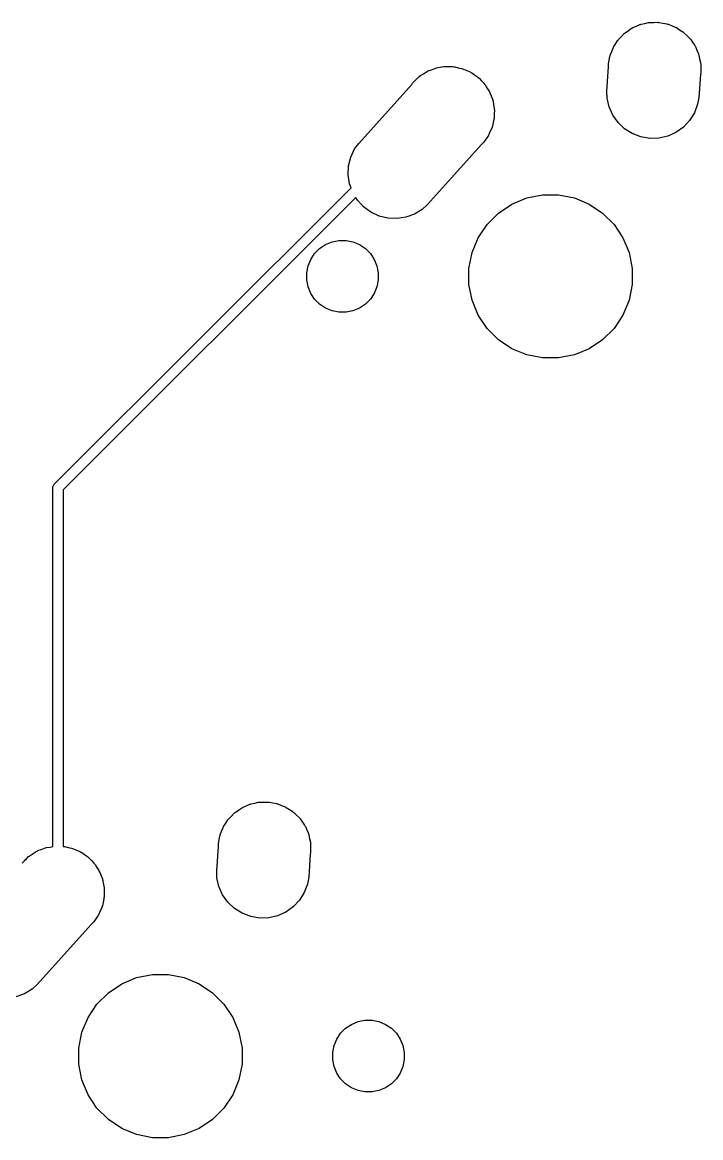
# Model space of a CAD drawing. Extents: x -26.1 to -7.5, y -7.6 to -2.2.
# Drawn here: x -20.163 to -19.511, y -4.298 to -3.226 of the extents above; entities that cross this region are included whole.
import ezdxf

# ---------------------------------------------------------------- set-up
doc = ezdxf.new("R2010")
doc.units = 0
doc.header["$MEASUREMENT"] = 0
doc.layers.add('BLACK', color=7, linetype='CONTINUOUS')

msp = doc.modelspace()

# ---------------------------------------------------------------- linework, layer by layer
at = {"layer": 'BLACK', "linetype": 'CONTINUOUS'}
for p, q in [((-19.576, -3.23075), (-19.5725, -3.22933)), ((-19.5725, -3.22933), (-19.5692, -3.22781)), ((-19.5692, -3.22781), (-19.5685, -3.22766)), ((-19.5685, -3.22766), (-19.5679, -3.22741)), ((-19.5679, -3.22741), (-19.5643, -3.22669)), ((-19.5643, -3.22669), (-19.5607, -3.22586)), ((-19.5607, -3.22586), (-19.56, -3.22584)), ((-19.56, -3.22584), (-19.5594, -3.22571)), ((-19.5594, -3.22571), (-19.5556, -3.22571)), ((-19.5556, -3.22571), (-19.5519, -3.2256)), ((-19.5519, -3.2256), (-19.5513, -3.22571)), ((-19.5513, -3.22571), (-19.5506, -3.22571)), ((-19.5506, -3.22571), (-19.547, -3.22643)), ((-19.547, -3.22643), (-19.5433, -3.22705)), ((-19.5433, -3.22705), (-19.5427, -3.22728)), ((-19.5427, -3.22728), (-19.5421, -3.22741)), ((-19.5421, -3.22741), (-19.5386, -3.22883)), ((-19.5386, -3.22883), (-19.5352, -3.23015)), ((-19.5894, -3.24177), (-19.5868, -3.23914)), ((-19.5868, -3.23914), (-19.5842, -3.23644)), ((-19.5842, -3.23644), (-19.5837, -3.23606)), ((-19.5837, -3.23606), (-19.5832, -3.2356)), ((-19.5832, -3.2356), (-19.5801, -3.23353)), ((-19.5801, -3.23353), (-19.5771, -3.23138)), ((-19.5771, -3.23138), (-19.5765, -3.23111)), ((-19.5765, -3.23111), (-19.576, -3.23075)), ((-19.5352, -3.23015), (-19.5346, -3.2305)), ((-19.5346, -3.2305), (-19.534, -3.23075)), ((-19.534, -3.23075), (-19.5309, -3.23281)), ((-19.5309, -3.23281), (-19.5278, -3.23478)), ((-19.5278, -3.23478), (-19.5273, -3.23523)), ((-19.5273, -3.23523), (-19.5268, -3.2356)), ((-19.5268, -3.2356), (-19.5241, -3.23822)), ((-19.5241, -3.23822), (-19.5214, -3.24077)), ((-19.5962, -3.25365), (-19.5948, -3.25018)), ((-19.5948, -3.25018), (-19.5945, -3.24963)), ((-19.5945, -3.24963), (-19.5943, -3.24902)), ((-19.5943, -3.24902), (-19.5922, -3.24593)), ((-19.5922, -3.24593), (-19.5902, -3.24279)), ((-19.5902, -3.24279), (-19.5898, -3.24231)), ((-19.5898, -3.24231), (-19.5894, -3.24177)), ((-19.5214, -3.24077), (-19.5211, -3.2413)), ((-19.5211, -3.2413), (-19.5206, -3.24177)), ((-19.5206, -3.24177), (-19.5185, -3.24485)), ((-19.5185, -3.24485), (-19.5164, -3.24788)), ((-19.5164, -3.24788), (-19.5161, -3.24848)), ((-19.5161, -3.24848), (-19.5157, -3.24902)), ((-19.5157, -3.24902), (-19.5143, -3.25245)), ((-19.5986, -3.26199), (-19.5979, -3.25833)), ((-19.5979, -3.25833), (-19.5977, -3.25772)), ((-19.5977, -3.25772), (-19.5976, -3.25708)), ((-19.5976, -3.25708), (-19.5962, -3.25365)), ((-19.5143, -3.25245), (-19.5128, -3.25584)), ((-19.5128, -3.25584), (-19.5127, -3.25648)), ((-19.5127, -3.25648), (-19.5124, -3.25708)), ((-19.5124, -3.25708), (-19.5117, -3.26072)), ((-19.5117, -3.26072), (-19.5109, -3.26434)), ((-19.7727, -3.27238), (-19.7695, -3.27123)), ((-19.7695, -3.27123), (-19.7663, -3.26993)), ((-19.7663, -3.26993), (-19.7654, -3.26974)), ((-19.7654, -3.26974), (-19.7645, -3.2694)), ((-19.7645, -3.2694), (-19.7611, -3.26889)), ((-19.7611, -3.26889), (-19.7578, -3.26823)), ((-19.7578, -3.26823), (-19.7568, -3.26823)), ((-19.7568, -3.26823), (-19.7558, -3.26808)), ((-19.7558, -3.26808), (-19.7524, -3.26823)), ((-19.7524, -3.26823), (-19.7491, -3.26823)), ((-19.7491, -3.26823), (-19.7481, -3.26842)), ((-19.7481, -3.26842), (-19.7471, -3.26846)), ((-19.7471, -3.26846), (-19.7438, -3.26927)), ((-19.7438, -3.26927), (-19.7405, -3.26993)), ((-19.7405, -3.26993), (-19.7396, -3.27031)), ((-19.7396, -3.27031), (-19.7386, -3.27054)), ((-19.7386, -3.27054), (-19.7356, -3.27197)), ((-19.7356, -3.27197), (-19.7324, -3.27327)), ((-19.6009, -3.29196), (-19.5993, -3.26848)), ((-19.5993, -3.26564), (-19.5986, -3.26199)), ((-19.5993, -3.26848), (-19.5993, -3.26564)), ((-19.5109, -3.26434), (-19.5108, -3.265)), ((-19.5108, -3.265), (-19.5107, -3.26564)), ((-19.5107, -3.26564), (-19.5107, -3.26935)), ((-19.5107, -3.26935), (-19.5107, -3.27088)), ((-19.5107, -3.27088), (-19.5107, -3.27153)), ((-19.5107, -3.27153), (-19.5107, -3.27436)), ((-19.7878, -3.28429), (-19.7856, -3.28205)), ((-19.7856, -3.28205), (-19.7849, -3.28132)), ((-19.7849, -3.28132), (-19.7841, -3.28051)), ((-19.7841, -3.28051), (-19.7817, -3.27812)), ((-19.7817, -3.27812), (-19.7808, -3.27757)), ((-19.7808, -3.27757), (-19.7801, -3.27691)), ((-19.7801, -3.27691), (-19.7772, -3.27515)), ((-19.7772, -3.27515), (-19.7744, -3.27327)), ((-19.7744, -3.27327), (-19.7735, -3.27289)), ((-19.7735, -3.27289), (-19.7727, -3.27238)), ((-19.7324, -3.27327), (-19.7316, -3.27382)), ((-19.7316, -3.27382), (-19.7307, -3.27423)), ((-19.7307, -3.27423), (-19.728, -3.27624)), ((-19.728, -3.27624), (-19.7252, -3.27812)), ((-19.7252, -3.27812), (-19.7245, -3.27881)), ((-19.7245, -3.27881), (-19.7237, -3.27939)), ((-19.7237, -3.27939), (-19.7214, -3.28189)), ((-19.7214, -3.28189), (-19.719, -3.28429)), ((-19.511, -3.27587), (-19.5125, -3.29805)), ((-19.5107, -3.27436), (-19.511, -3.27587)), ((-19.8394, -3.34204), (-19.7885, -3.28529)), ((-19.7885, -3.28529), (-19.7878, -3.28429)), ((-19.719, -3.28429), (-19.7185, -3.2851)), ((-19.7185, -3.2851), (-19.7178, -3.28583)), ((-19.7178, -3.28583), (-19.7161, -3.28873)), ((-19.7161, -3.28873), (-19.7142, -3.29154)), ((-19.7142, -3.29154), (-19.7138, -3.29245)), ((-19.7138, -3.29245), (-19.7133, -3.29329)), ((-19.7133, -3.29329), (-19.7121, -3.29647)), ((-19.6007, -3.29849), (-19.6009, -3.29196)), ((-19.7121, -3.29647), (-19.7108, -3.2996)), ((-19.7108, -3.2996), (-19.7106, -3.30056)), ((-19.7106, -3.30056), (-19.7103, -3.30149)), ((-19.7103, -3.30149), (-19.7098, -3.30484)), ((-19.5988, -3.307), (-19.6007, -3.29849)), ((-19.5136, -3.3045), (-19.5167, -3.31265)), ((-19.5125, -3.29805), (-19.5136, -3.3045)), ((-19.7098, -3.30484), (-19.7091, -3.30816)), ((-19.7091, -3.30816), (-19.7091, -3.30914)), ((-19.7091, -3.30914), (-19.709, -3.31011)), ((-19.709, -3.31011), (-19.7091, -3.3135)), ((-19.7091, -3.3135), (-19.7091, -3.31688)), ((-19.5952, -3.31496), (-19.5988, -3.307)), ((-19.5901, -3.32207), (-19.5952, -3.31496)), ((-19.5167, -3.31265), (-19.5214, -3.32005)), ((-19.7108, -3.32544), (-19.7112, -3.32635)), ((-19.7102, -3.32212), (-19.7108, -3.32544)), ((-19.7094, -3.31883), (-19.7102, -3.32212)), ((-19.7093, -3.31785), (-19.7094, -3.31883)), ((-19.7091, -3.31688), (-19.7093, -3.31785)), ((-19.5838, -3.32805), (-19.5901, -3.32207)), ((-19.5214, -3.32005), (-19.5273, -3.3264)), ((-19.7151, -3.33521), (-19.7171, -3.33794)), ((-19.7147, -3.33432), (-19.7151, -3.33521)), ((-19.7142, -3.3335), (-19.7147, -3.33432)), ((-19.7129, -3.33037), (-19.7142, -3.3335)), ((-19.7114, -3.3273), (-19.7129, -3.33037)), ((-19.7112, -3.32635), (-19.7114, -3.3273)), ((-19.5764, -3.33268), (-19.5838, -3.32805)), ((-19.5682, -3.33578), (-19.5764, -3.33268)), ((-19.5596, -3.33723), (-19.5682, -3.33578)), ((-19.5424, -3.33503), (-19.5509, -3.33698)), ((-19.5345, -3.33145), (-19.5424, -3.33503)), ((-19.5273, -3.3264), (-19.5345, -3.33145)), ((-19.847, -3.35522), (-19.8433, -3.34731)), ((-19.8433, -3.34731), (-19.8394, -3.34204)), ((-19.7213, -3.34299), (-19.7735, -3.4012)), ((-19.719, -3.34075), (-19.7213, -3.34299)), ((-19.7171, -3.33794), (-19.719, -3.34075)), ((-19.5509, -3.33698), (-19.5596, -3.33723)), ((-19.8491, -3.36369), (-19.847, -3.35522)), ((-19.8494, -3.37241), (-19.8491, -3.36369)), ((-19.8481, -3.38103), (-19.8494, -3.37241)), ((-20.1318, -3.66968), (-19.8468, -3.38468)), ((-19.8468, -3.38468), (-19.8481, -3.38103)), ((-19.8421, -3.39417), (-20.1234, -3.67546)), ((-19.8406, -3.39669), (-19.8421, -3.39417)), ((-19.8347, -3.40313), (-19.8406, -3.39669)), ((-19.705, -3.40903), (-19.6922, -3.40043)), ((-19.6922, -3.40043), (-19.6779, -3.39452)), ((-19.6779, -3.39452), (-19.6627, -3.3915)), ((-19.6627, -3.3915), (-19.6473, -3.3915)), ((-19.6473, -3.3915), (-19.6321, -3.39452)), ((-19.6321, -3.39452), (-19.6178, -3.40043)), ((-19.6178, -3.40043), (-19.605, -3.40903)), ((-19.8277, -3.40829), (-19.8347, -3.40313)), ((-19.8198, -3.41198), (-19.8277, -3.40829)), ((-19.7858, -3.41014), (-19.794, -3.41312)), ((-19.7783, -3.40561), (-19.7858, -3.41014)), ((-19.7735, -3.4012), (-19.7783, -3.40561)), ((-19.716, -3.41996), (-19.705, -3.40903)), ((-19.605, -3.40903), (-19.594, -3.41996)), ((-19.8113, -3.41406), (-19.8198, -3.41198)), ((-19.8026, -3.41444), (-19.8113, -3.41406)), ((-19.794, -3.41312), (-19.8026, -3.41444)), ((-19.7246, -3.43282), (-19.716, -3.41996)), ((-19.594, -3.41996), (-19.5854, -3.43282)), ((-19.7305, -3.4471), (-19.7246, -3.43282)), ((-19.5854, -3.43282), (-19.5795, -3.4471)), ((-19.8818, -3.44804), (-19.877, -3.44324)), ((-19.877, -3.44324), (-19.8713, -3.43947)), ((-19.8713, -3.43947), (-19.865, -3.43688)), ((-19.865, -3.43688), (-19.8584, -3.43555)), ((-19.8584, -3.43555), (-19.8516, -3.43555)), ((-19.8516, -3.43555), (-19.845, -3.43688)), ((-19.845, -3.43688), (-19.8387, -3.43947)), ((-19.8387, -3.43947), (-19.833, -3.44324)), ((-19.833, -3.44324), (-19.8282, -3.44804)), ((-19.8881, -3.45995), (-19.8855, -3.45368)), ((-19.8855, -3.45368), (-19.8818, -3.44804)), ((-19.8282, -3.44804), (-19.8245, -3.45368)), ((-19.8245, -3.45368), (-19.8219, -3.45995)), ((-19.7335, -3.46227), (-19.7305, -3.4471)), ((-19.5795, -3.4471), (-19.5765, -3.46227)), ((-19.8894, -3.46661), (-19.8881, -3.45995)), ((-19.8219, -3.45995), (-19.8206, -3.46661)), ((-19.7335, -3.47773), (-19.7335, -3.46227)), ((-19.5765, -3.46227), (-19.5765, -3.47773)), ((-19.8894, -3.47339), (-19.8894, -3.46661)), ((-19.8881, -3.48005), (-19.8894, -3.47339)), ((-19.8206, -3.47339), (-19.8219, -3.48005)), ((-19.8206, -3.46661), (-19.8206, -3.47339)), ((-19.8855, -3.48632), (-19.8881, -3.48005)), ((-19.8818, -3.49196), (-19.8855, -3.48632)), ((-19.8245, -3.48632), (-19.8282, -3.49196)), ((-19.8219, -3.48005), (-19.8245, -3.48632)), ((-19.7305, -3.4929), (-19.7335, -3.47773)), ((-19.5765, -3.47773), (-19.5795, -3.4929)), ((-19.877, -3.49676), (-19.8818, -3.49196)), ((-19.8713, -3.50053), (-19.877, -3.49676)), ((-19.833, -3.49676), (-19.8387, -3.50053)), ((-19.8282, -3.49196), (-19.833, -3.49676)), ((-19.7246, -3.50718), (-19.7305, -3.4929)), ((-19.5795, -3.4929), (-19.5854, -3.50718)), ((-19.865, -3.50312), (-19.8713, -3.50053)), ((-19.8584, -3.50445), (-19.865, -3.50312)), ((-19.8516, -3.50445), (-19.8584, -3.50445)), ((-19.845, -3.50312), (-19.8516, -3.50445)), ((-19.8387, -3.50053), (-19.845, -3.50312)), ((-19.716, -3.52004), (-19.7246, -3.50718)), ((-19.5854, -3.50718), (-19.594, -3.52004)), ((-19.705, -3.53097), (-19.716, -3.52004)), ((-19.594, -3.52004), (-19.605, -3.53097)), ((-19.6922, -3.53957), (-19.705, -3.53097)), ((-19.6779, -3.54548), (-19.6922, -3.53957)), ((-19.6178, -3.53957), (-19.6321, -3.54548)), ((-19.605, -3.53097), (-19.6178, -3.53957)), ((-19.6627, -3.5485), (-19.6779, -3.54548)), ((-19.6473, -3.5485), (-19.6627, -3.5485)), ((-19.6321, -3.54548), (-19.6473, -3.5485)), ((-20.1334, -3.67241), (-20.1331, -3.67146)), ((-20.1334, -3.67339), (-20.1334, -3.67241)), ((-20.1334, -3.67363), (-20.1334, -3.67339)), ((-20.1334, -4.01836), (-20.1334, -3.67363)), ((-20.1331, -3.67146), (-20.1326, -3.67068)), ((-20.1326, -3.6706), (-20.132, -3.66983)), ((-20.1326, -3.67068), (-20.1326, -3.6706)), ((-20.132, -3.66983), (-20.1318, -3.66968)), ((-20.1234, -3.67546), (-20.1234, -4.01836)), ((-19.951, -3.98075), (-19.9475, -3.97933)), ((-19.9475, -3.97933), (-19.9442, -3.97781)), ((-19.9442, -3.97781), (-19.9435, -3.97766)), ((-19.9435, -3.97766), (-19.9429, -3.97741)), ((-19.9429, -3.97741), (-19.9393, -3.97669)), ((-19.9393, -3.97669), (-19.9357, -3.97586)), ((-19.9357, -3.97586), (-19.935, -3.97584)), ((-19.935, -3.97584), (-19.9344, -3.97571)), ((-19.9344, -3.97571), (-19.9306, -3.97571)), ((-19.9306, -3.97571), (-19.9269, -3.9756)), ((-19.9269, -3.9756), (-19.9263, -3.97571)), ((-19.9263, -3.97571), (-19.9256, -3.97571)), ((-19.9256, -3.97571), (-19.922, -3.97643)), ((-19.922, -3.97643), (-19.9183, -3.97705)), ((-19.9183, -3.97705), (-19.9177, -3.97728)), ((-19.9177, -3.97728), (-19.9171, -3.97741)), ((-19.9171, -3.97741), (-19.9136, -3.97883)), ((-19.9136, -3.97883), (-19.9102, -3.98015)), ((-19.9102, -3.98015), (-19.9096, -3.9805)), ((-19.9644, -3.99177), (-19.9618, -3.98914)), ((-19.9618, -3.98914), (-19.9592, -3.98644)), ((-19.9592, -3.98644), (-19.9587, -3.98606)), ((-19.9587, -3.98606), (-19.9582, -3.9856)), ((-19.9582, -3.9856), (-19.9551, -3.98353)), ((-19.9551, -3.98353), (-19.9521, -3.98138)), ((-19.9521, -3.98138), (-19.9515, -3.98111)), ((-19.9515, -3.98111), (-19.951, -3.98075)), ((-19.9096, -3.9805), (-19.909, -3.98075)), ((-19.909, -3.98075), (-19.9059, -3.98281)), ((-19.9059, -3.98281), (-19.9028, -3.98478)), ((-19.9028, -3.98478), (-19.9023, -3.98523)), ((-19.9023, -3.98523), (-19.9018, -3.9856)), ((-19.9018, -3.9856), (-19.8991, -3.98822)), ((-19.8991, -3.98822), (-19.8964, -3.99077)), ((-19.8964, -3.99077), (-19.8961, -3.9913)), ((-19.9712, -4.00365), (-19.9698, -4.00018)), ((-19.9698, -4.00018), (-19.9695, -3.99963)), ((-19.9695, -3.99963), (-19.9693, -3.99902)), ((-19.9693, -3.99902), (-19.9672, -3.99593)), ((-19.9672, -3.99593), (-19.9652, -3.99279)), ((-19.9652, -3.99279), (-19.9648, -3.99231)), ((-19.9648, -3.99231), (-19.9644, -3.99177)), ((-19.8961, -3.9913), (-19.8956, -3.99177)), ((-19.8956, -3.99177), (-19.8935, -3.99485)), ((-19.8935, -3.99485), (-19.8914, -3.99788)), ((-19.8914, -3.99788), (-19.8911, -3.99848)), ((-19.8911, -3.99848), (-19.8907, -3.99902)), ((-19.8907, -3.99902), (-19.8893, -4.00245)), ((-19.9743, -4.01564), (-19.9736, -4.01199)), ((-19.9736, -4.01199), (-19.9729, -4.00833)), ((-19.9729, -4.00833), (-19.9727, -4.00772)), ((-19.9727, -4.00772), (-19.9726, -4.00708)), ((-19.9726, -4.00708), (-19.9712, -4.00365)), ((-19.8893, -4.00245), (-19.8878, -4.00584)), ((-19.8878, -4.00584), (-19.8877, -4.00648)), ((-19.8877, -4.00648), (-19.8874, -4.00708)), ((-19.8874, -4.00708), (-19.8867, -4.01072)), ((-19.8867, -4.01072), (-19.8859, -4.01434)), ((-20.1522, -4.02515), (-20.1494, -4.02327)), ((-20.1494, -4.02327), (-20.1485, -4.02289)), ((-20.1485, -4.02289), (-20.1477, -4.02238)), ((-20.1477, -4.02238), (-20.1445, -4.02123)), ((-20.1445, -4.02123), (-20.1413, -4.01993)), ((-20.1413, -4.01993), (-20.1404, -4.01974)), ((-20.1404, -4.01974), (-20.1395, -4.0194)), ((-20.1395, -4.0194), (-20.1361, -4.01889)), ((-20.1361, -4.01889), (-20.1334, -4.01836)), ((-20.1234, -4.01836), (-20.1231, -4.01842)), ((-20.1231, -4.01842), (-20.1221, -4.01846)), ((-20.1221, -4.01846), (-20.1188, -4.01927)), ((-20.1188, -4.01927), (-20.1155, -4.01993)), ((-20.1155, -4.01993), (-20.1146, -4.02031)), ((-20.1146, -4.02031), (-20.1136, -4.02054)), ((-20.1136, -4.02054), (-20.1106, -4.02197)), ((-20.1106, -4.02197), (-20.1074, -4.02327)), ((-20.1074, -4.02327), (-20.1066, -4.02382)), ((-19.9759, -4.04196), (-19.9743, -4.01847)), ((-19.9743, -4.01847), (-19.9743, -4.01564)), ((-19.8859, -4.01434), (-19.8858, -4.015)), ((-19.8858, -4.015), (-19.8857, -4.01564)), ((-19.8857, -4.01564), (-19.8857, -4.01935)), ((-19.8857, -4.01935), (-19.8857, -4.02088)), ((-19.8857, -4.02088), (-19.8857, -4.02153)), ((-19.8857, -4.02153), (-19.8857, -4.02436)), ((-20.1628, -4.03429), (-20.1606, -4.03205)), ((-20.1606, -4.03205), (-20.1599, -4.03132)), ((-20.1599, -4.03132), (-20.1591, -4.03051)), ((-20.1591, -4.03051), (-20.1567, -4.02812)), ((-20.1567, -4.02812), (-20.1558, -4.02757)), ((-20.1558, -4.02757), (-20.1551, -4.02691)), ((-20.1551, -4.02691), (-20.1522, -4.02515)), ((-20.1066, -4.02382), (-20.1057, -4.02423)), ((-20.1057, -4.02423), (-20.103, -4.02624)), ((-20.103, -4.02624), (-20.1002, -4.02812)), ((-20.1002, -4.02812), (-20.0995, -4.02881)), ((-20.0995, -4.02881), (-20.0987, -4.02939)), ((-20.0987, -4.02939), (-20.0964, -4.03189)), ((-20.0964, -4.03189), (-20.094, -4.03429)), ((-19.886, -4.02587), (-19.8875, -4.04805)), ((-19.8857, -4.02436), (-19.886, -4.02587)), ((-20.094, -4.03429), (-20.0935, -4.0351)), ((-20.0935, -4.0351), (-20.0928, -4.03583)), ((-20.0928, -4.03583), (-20.0911, -4.03873)), ((-20.0911, -4.03873), (-20.0892, -4.04154)), ((-20.0892, -4.04154), (-20.0888, -4.04245)), ((-20.0888, -4.04245), (-20.0883, -4.04329)), ((-20.0883, -4.04329), (-20.0871, -4.04647)), ((-19.9757, -4.04849), (-19.9759, -4.04196)), ((-20.0871, -4.04647), (-20.0858, -4.0496)), ((-20.0858, -4.0496), (-20.0856, -4.05056)), ((-20.0856, -4.05056), (-20.0853, -4.05149)), ((-20.0853, -4.05149), (-20.0848, -4.05484)), ((-20.0848, -4.05484), (-20.0841, -4.05816)), ((-19.9738, -4.057), (-19.9757, -4.04849)), ((-19.8886, -4.0545), (-19.8917, -4.06265)), ((-19.8875, -4.04805), (-19.8886, -4.0545)), ((-20.0841, -4.05816), (-20.0841, -4.05914)), ((-20.0841, -4.05914), (-20.084, -4.06011)), ((-20.084, -4.06011), (-20.0841, -4.0635)), ((-20.0841, -4.0635), (-20.0841, -4.06688)), ((-19.9702, -4.06496), (-19.9738, -4.057)), ((-19.9651, -4.07207), (-19.9702, -4.06496)), ((-19.8917, -4.06265), (-19.8964, -4.07005)), ((-20.0862, -4.07635), (-20.0864, -4.0773)), ((-20.0858, -4.07544), (-20.0862, -4.07635)), ((-20.0852, -4.07212), (-20.0858, -4.07544)), ((-20.0844, -4.06883), (-20.0852, -4.07212)), ((-20.0843, -4.06785), (-20.0844, -4.06883)), ((-20.0841, -4.06688), (-20.0843, -4.06785)), ((-19.9588, -4.07805), (-19.9651, -4.07207)), ((-19.9023, -4.0764), (-19.9095, -4.08145)), ((-19.8964, -4.07005), (-19.9023, -4.0764)), ((-20.0901, -4.08521), (-20.0921, -4.08794)), ((-20.0897, -4.08432), (-20.0901, -4.08521)), ((-20.0892, -4.0835), (-20.0897, -4.08432)), ((-20.0879, -4.08037), (-20.0892, -4.0835)), ((-20.0864, -4.0773), (-20.0879, -4.08037)), ((-19.9514, -4.08268), (-19.9588, -4.07805)), ((-19.9432, -4.08578), (-19.9514, -4.08268)), ((-19.9346, -4.08723), (-19.9432, -4.08578)), ((-19.9259, -4.08698), (-19.9346, -4.08723)), ((-19.9174, -4.08503), (-19.9259, -4.08698)), ((-19.9095, -4.08145), (-19.9174, -4.08503)), ((-20.0963, -4.09299), (-20.1485, -4.1512)), ((-20.094, -4.09075), (-20.0963, -4.09299)), ((-20.0921, -4.08794), (-20.094, -4.09075)), ((-20.1485, -4.1512), (-20.1533, -4.15561)), ((-20.08, -4.15903), (-20.0672, -4.15043)), ((-20.0672, -4.15043), (-20.0529, -4.14452)), ((-20.0529, -4.14452), (-20.0377, -4.1415)), ((-20.0377, -4.1415), (-20.0223, -4.1415)), ((-20.0223, -4.1415), (-20.0071, -4.14452)), ((-20.0071, -4.14452), (-19.9928, -4.15043)), ((-19.9928, -4.15043), (-19.98, -4.15903)), ((-20.1608, -4.16014), (-20.169, -4.16312)), ((-20.1533, -4.15561), (-20.1608, -4.16014)), ((-20.091, -4.16996), (-20.08, -4.15903)), ((-19.98, -4.15903), (-19.969, -4.16996)), ((-20.0996, -4.18282), (-20.091, -4.16996)), ((-19.969, -4.16996), (-19.9604, -4.18282)), ((-20.1055, -4.1971), (-20.0996, -4.18282)), ((-19.9604, -4.18282), (-19.9545, -4.1971)), ((-19.8568, -4.19804), (-19.852, -4.19324)), ((-19.852, -4.19324), (-19.8463, -4.18947)), ((-19.8463, -4.18947), (-19.84, -4.18688)), ((-19.84, -4.18688), (-19.8334, -4.18555)), ((-19.8334, -4.18555), (-19.8266, -4.18555)), ((-19.8266, -4.18555), (-19.82, -4.18688)), ((-19.82, -4.18688), (-19.8137, -4.18947)), ((-19.8137, -4.18947), (-19.808, -4.19324)), ((-19.808, -4.19324), (-19.8032, -4.19804)), ((-20.1085, -4.21227), (-20.1055, -4.1971)), ((-19.9545, -4.1971), (-19.9515, -4.21227)), ((-19.8631, -4.20995), (-19.8605, -4.20368)), ((-19.8605, -4.20368), (-19.8568, -4.19804)), ((-19.8032, -4.19804), (-19.7995, -4.20368)), ((-19.7995, -4.20368), (-19.7969, -4.20995)), ((-20.1085, -4.22773), (-20.1085, -4.21227)), ((-19.9515, -4.21227), (-19.9515, -4.22773)), ((-19.8644, -4.21661), (-19.8631, -4.20995)), ((-19.7969, -4.20995), (-19.7956, -4.21661)), ((-19.8644, -4.22339), (-19.8644, -4.21661)), ((-19.8631, -4.23005), (-19.8644, -4.22339)), ((-19.7956, -4.22339), (-19.7969, -4.23005)), ((-19.7956, -4.21661), (-19.7956, -4.22339)), ((-20.1055, -4.2429), (-20.1085, -4.22773)), ((-19.9515, -4.22773), (-19.9545, -4.2429)), ((-19.8605, -4.23632), (-19.8631, -4.23005)), ((-19.8568, -4.24196), (-19.8605, -4.23632)), ((-19.7995, -4.23632), (-19.8032, -4.24196)), ((-19.7969, -4.23005), (-19.7995, -4.23632)), ((-20.0996, -4.25718), (-20.1055, -4.2429)), ((-19.9545, -4.2429), (-19.9604, -4.25718)), ((-19.852, -4.24676), (-19.8568, -4.24196)), ((-19.8463, -4.25053), (-19.852, -4.24676)), ((-19.808, -4.24676), (-19.8137, -4.25053)), ((-19.8032, -4.24196), (-19.808, -4.24676)), ((-20.091, -4.27004), (-20.0996, -4.25718)), ((-19.9604, -4.25718), (-19.969, -4.27004)), ((-19.84, -4.25312), (-19.8463, -4.25053)), ((-19.8334, -4.25445), (-19.84, -4.25312)), ((-19.8266, -4.25445), (-19.8334, -4.25445)), ((-19.82, -4.25312), (-19.8266, -4.25445)), ((-19.8137, -4.25053), (-19.82, -4.25312)), ((-20.08, -4.28097), (-20.091, -4.27004)), ((-19.969, -4.27004), (-19.98, -4.28097)), ((-20.0672, -4.28957), (-20.08, -4.28097)), ((-20.0529, -4.29548), (-20.0672, -4.28957)), ((-19.9928, -4.28957), (-20.0071, -4.29548)), ((-19.98, -4.28097), (-19.9928, -4.28957)), ((-20.0377, -4.2985), (-20.0529, -4.29548)), ((-20.0223, -4.2985), (-20.0377, -4.2985)), ((-20.0071, -4.29548), (-20.0223, -4.2985))]:
    msp.add_line(p, q, dxfattribs=at)

doc.saveas('drawing.dxf')
